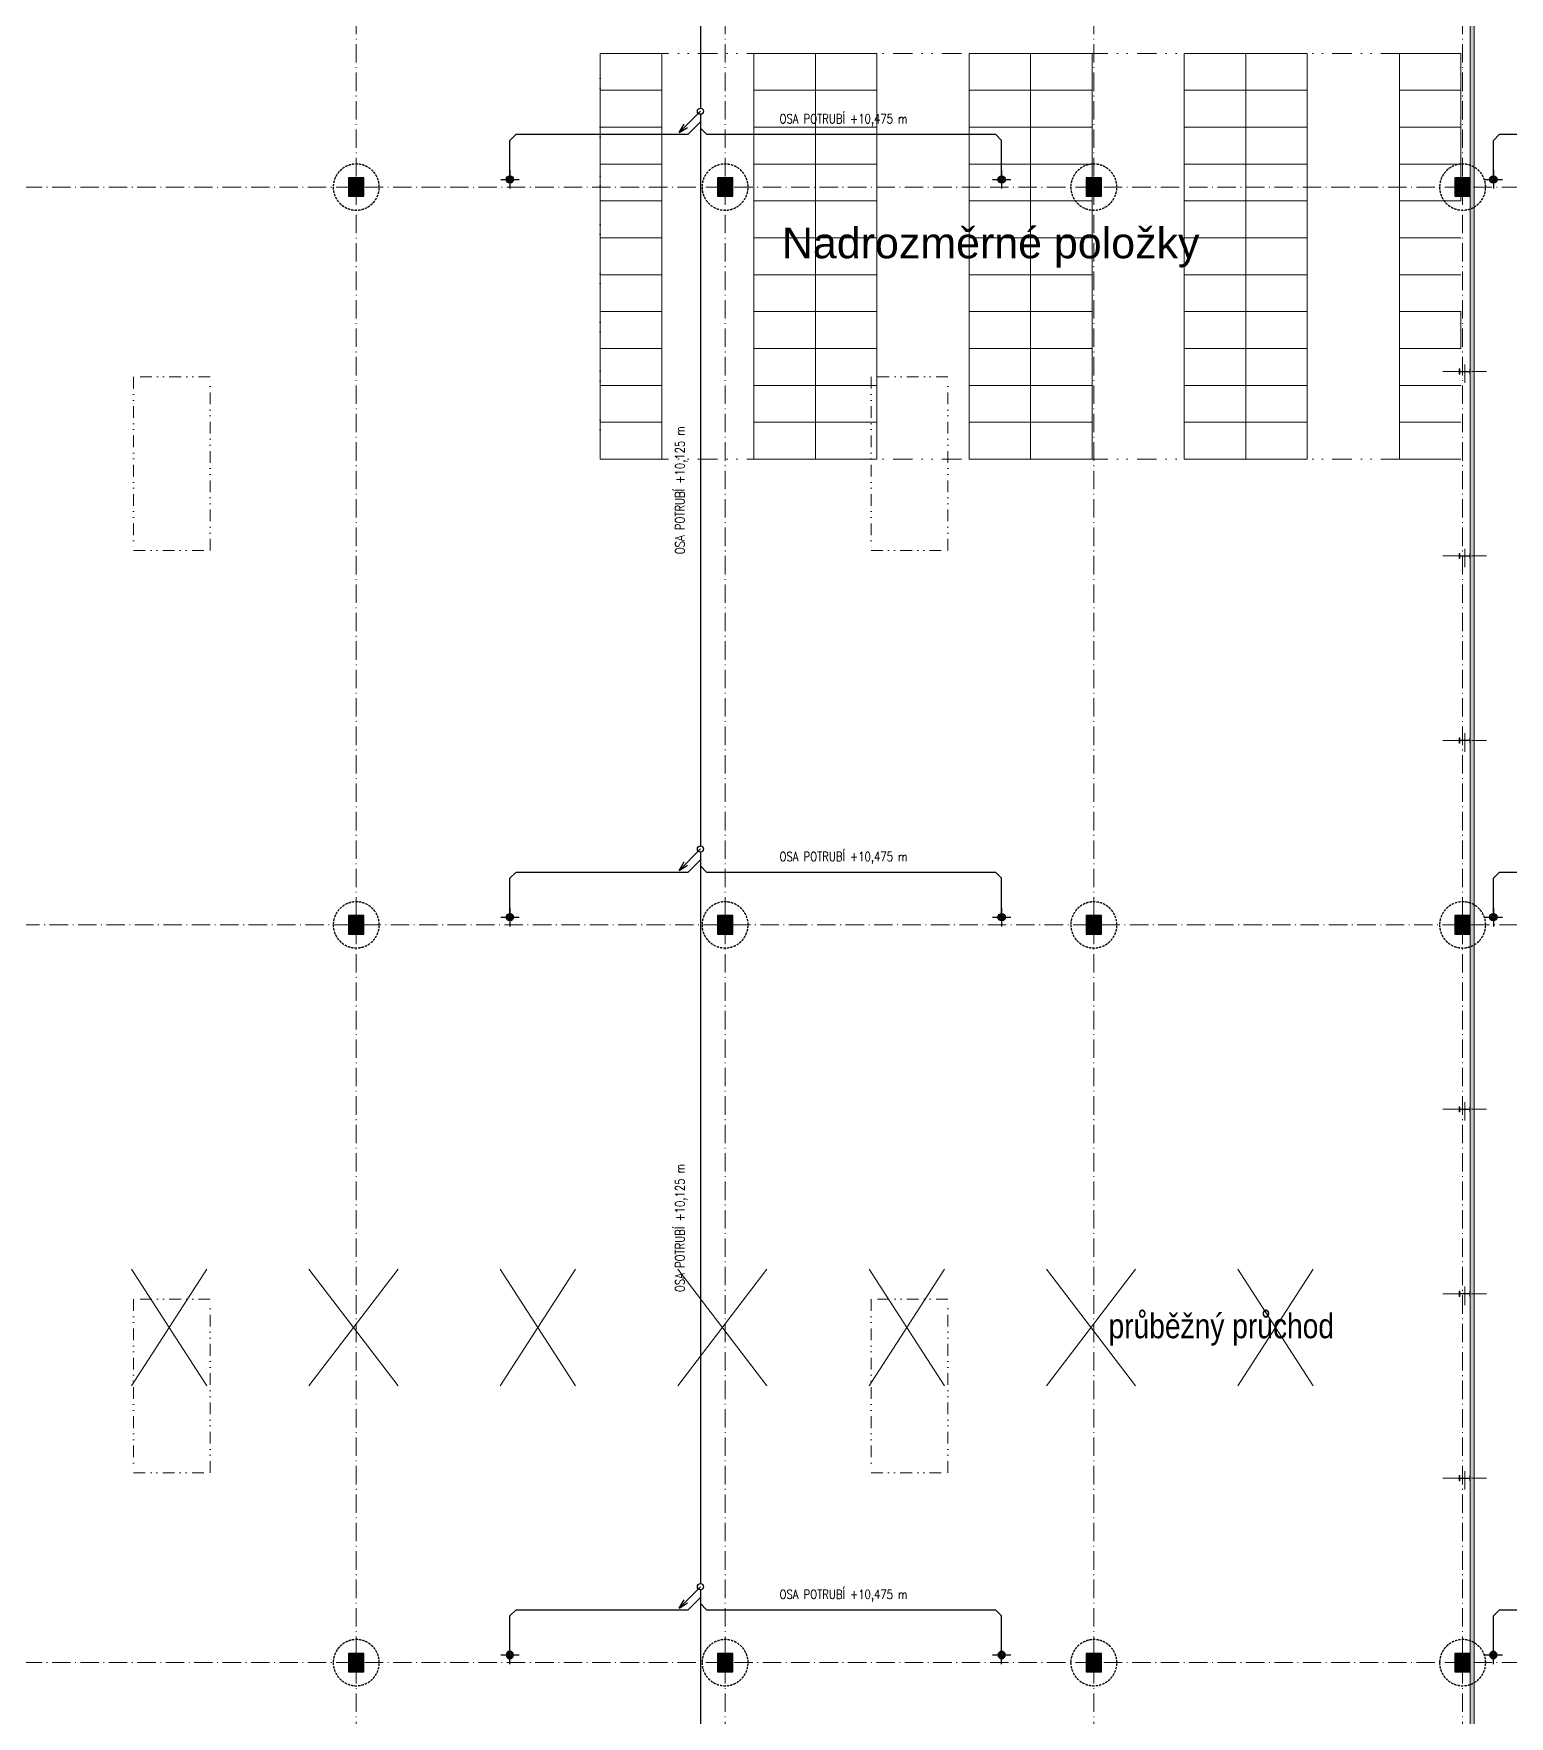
# Model space of a CAD drawing. Header units: millimetres. Extents: x 325046 to 1268204, y 1875583 to 2761998.
# Drawn here: x 863581 to 911599, y 2517146 to 2571885 of the extents above; entities that cross this region are included whole.
import ezdxf

# ---------------------------------------------------------------- set-up
doc = ezdxf.new("R2010")
doc.units = ezdxf.units.MM
doc.header["$LTSCALE"] = 100
for name, pattern in [('ACAD_ISO10W100', [18.5, 12, -3, 0.5, -3]), ('DASHED', [0.75, 0.5, -0.25]), ('DIVIDE', [31.75, 12.7, -6.35, 0, -6.35, 0, -6.35]), ('SO02_F11anp01$0${ Leader Line}', [0])]:
    doc.linetypes.add(name, pattern=pattern)
for name, color, linetype, lineweight, true_color in [('Korabek-text', 7, 'Continuous', 0, 0x7a7a7a), ('Korabek-trasy', 7, 'Continuous', 30, 0x7478c3), ('Korabek-vpuste', 7, 'Continuous', 30, 0x6f7ceb), ('OCELOVÉ KONSTRUKCE', 7, 'Continuous', 13, 0x2865c8), ('Světlíky', 7, 'DIVIDE', 15, 0xf81696), ('TECH - průchod', 7, 'Continuous', 9, 0xcf022b), ('TECH - Zóny', 7, 'DIVIDE', 15, 0x33843e), ('Šrafy - VÝPLŇ', 7, 'Continuous', 15, 0x9b9908)]:
    doc.layers.add(name, color=color, linetype=linetype, lineweight=lineweight, true_color=true_color)
for name, color, linetype, lineweight in [('Objekty - osy', 5, 'ACAD_ISO10W100', 20), ('OBVODOVÝ PLÁŠŤ', 2, 'Continuous', 9), ('TECH - Palety', 34, 'Continuous', 9), ('ŽB - Šraf-prefa', 253, 'Continuous', 13)]:
    doc.layers.add(name, color=color, linetype=linetype, lineweight=lineweight)
doc.layers.add('Příprava na dock', color=7, linetype='Continuous', true_color=0x616161)
doc.layers.add('ŽB- SLOUPY', color=3, linetype='Continuous')
doc.styles.add('ARIAL', font='arial.ttf')
doc.styles.add('ARIAL NARROW', font='ARIALN.TTF')
doc.styles.add('ROMANS', font='romans.shx', dxfattribs={"width": 0.8})

# ---------------------------------------------------------------- blocks, each defined once
blk = doc.blocks.new('H1 PU')
at = {"layer": 'Příprava na dock', "linetype": 'DASHED', "ltscale": 1.5}
blk.add_circle((1537736, -4876565), 750, dxfattribs=at)
blk = doc.blocks.new('vpust_tučně')
at = {"layer": 'Korabek-vpuste'}
for p, q in [((52.896, 90.921), (53.396, 90.921)), ((53.146, 90.671), (53.146, 91.171))]:
    blk.add_line(p, q, dxfattribs=at)
for radius in [0.1, 0.075, 0.05]:
    blk.add_circle((53.146, 90.921), radius, dxfattribs=at)
blk = doc.blocks.new('A$C73023567')
at = {"layer": 'Korabek-trasy'}
for p, q in [((179475, 122275.6), (179475, 103415.6)), ((179475, 103315.6), (178777.7, 102618.2)), ((179475, 102966.2), (179074.3, 102565.6)), ((179475, 103215.6), (179475, 79415.6)), ((173475.3, 102565.6), (173275, 102365.2)), ((173275, 101095.6), (173275, 102365.2)), ((173475.3, 102565.6), (179074.3, 102565.6)), ((178777.7, 102618.2), (178948.4, 102892.8)), ((178777.7, 102618.2), (179052.3, 102788.9)), ((179475, 102765.9), (179675.3, 102565.6)), ((179675.3, 102565.6), (189074.7, 102565.6)), ((189074.7, 102565.6), (189275, 102365.2)), ((189275, 101095.6), (189275, 102365.2)), ((205475.3, 102565.6), (205275, 102365.2)), ((205275, 101095.6), (205275, 102365.2)), ((205475.3, 102565.6), (264874.7, 102565.6)), ((179475, 79315.6), (178777.7, 78618.2)), ((178777.7, 78618.2), (178948.4, 78892.8)), ((179475, 78966.2), (179074.3, 78565.6)), ((179475, 79215.6), (179475, 55415.6)), ((173475.3, 78565.6), (173275, 78365.2)), ((173275, 77095.6), (173275, 78365.2)), ((173475.3, 78565.6), (179074.3, 78565.6)), ((178777.7, 78618.2), (179052.3, 78788.9)), ((179475, 78765.9), (179675.3, 78565.6)), ((179675.3, 78565.6), (189074.7, 78565.6)), ((189074.7, 78565.6), (189275, 78365.2)), ((189275, 77095.6), (189275, 78365.2)), ((205475.3, 78565.6), (205275, 78365.2)), ((205275, 77095.6), (205275, 78365.2)), ((205475.3, 78565.6), (263274.7, 78565.6)), ((179475, 55315.6), (178777.7, 54618.2)), ((178777.7, 54618.2), (178948.4, 54892.8)), ((178777.7, 54618.2), (179052.3, 54788.9)), ((179475, 54966.2), (179074.3, 54565.6)), ((179475, 55215.6), (179475, 31415.6)), ((179475, 54765.9), (179675.3, 54565.6)), ((173475.3, 54565.6), (173275, 54365.2)), ((173275, 53095.6), (173275, 54365.2)), ((173475.3, 54565.6), (179074.3, 54565.6)), ((179675.3, 54565.6), (189074.7, 54565.6)), ((189074.7, 54565.6), (189275, 54365.2)), ((189275, 53095.6), (189275, 54365.2)), ((205475.3, 54565.6), (205275, 54365.2)), ((205275, 53095.6), (205275, 54365.2)), ((205475.3, 54565.6), (263274.7, 54565.6))]:
    blk.add_line(p, q, dxfattribs=at)
for centre in [(179475, 103315.6), (179475, 79315.6), (179475, 55315.6)]:
    blk.add_circle(centre, 100, dxfattribs=at)
at = {"layer": 'Korabek-vpuste', "yscale": 1200, "zscale": 1200}
for p, xscale, rotation in [((64169.4, 164870.4), 1200, 269.9999999927888), ((80169.4, 164870.4), 1200, 269.9999999927888), ((96169.4, 164870.4), 1200, 269.9999999927888), ((64169.4, 140870.4), 1200, 269.9999999927888), ((80169.4, 140870.4), 1200, 269.9999999927888), ((96169.4, 140870.4), 1200, 269.9999999927888), ((64169.4, -10679.3), -1200, 270.0000000072112), ((80169.4, -10679.3), -1200, 270.0000000072112), ((96169.4, -10679.3), -1200, 270.0000000072112)]:
    blk.add_blockref('vpust_tučně', p, dxfattribs=dict(at, xscale=xscale, rotation=rotation))
at = {"layer": 'Korabek-text', "char_height": 300, "width": 28411.347, "attachment_point": 7, "style": 'ROMANS'}
for s, insert, rotation in [('OSA POTRUBÍ +10,475 m', (182047.3, 102827), 0), ('OSA POTRUBÍ +10,125 m', (179048.2, 88901.8), 90), ('OSA POTRUBÍ +10,475 m', (182047.3, 78827), 0), ('OSA POTRUBÍ +10,125 m', (179048.2, 64901.8), 90), ('OSA POTRUBÍ +10,475 m', (182047.3, 54827), 0)]:
    blk.add_mtext(s, dxfattribs=dict(at, insert=insert, rotation=rotation))

msp = doc.modelspace()

# ---------------------------------------------------------------- hatches: boundary and pattern name
at = {"layer": 'Šrafy - VÝPLŇ', "linetype": 'ByBlock', "ltscale": 100}
h = msp.add_hatch(color=256, dxfattribs=at)
h.dxf.hatch_style = 1
h.paths.add_polyline_path([(910328.7, 2470542.7), (910328.7, 2591242.7), (910448.7, 2591242.7), (910448.7, 2470542.7)])
at = {"layer": 'ŽB - Šraf-prefa'}
h = msp.add_hatch(color=256, dxfattribs=at)
h.dxf.hatch_style = 1
h.paths.add_polyline_path([(873828.7, 2566592.7), (874328.7, 2566592.7), (874328.7, 2567192.7), (873828.7, 2567192.7)])
h = msp.add_hatch(color=256, dxfattribs=at)
h.dxf.hatch_style = 1
h.paths.add_polyline_path([(885828.7, 2566592.7), (886328.7, 2566592.7), (886328.7, 2567192.7), (885828.7, 2567192.7)])
h = msp.add_hatch(color=256, dxfattribs=at)
h.dxf.hatch_style = 1
h.paths.add_polyline_path([(897828.7, 2566592.7), (898328.7, 2566592.7), (898328.7, 2567192.7), (897828.7, 2567192.7)])
h = msp.add_hatch(color=256, dxfattribs=at)
h.dxf.hatch_style = 1
h.paths.add_polyline_path([(909828.7, 2566592.7), (910328.7, 2566592.7), (910328.7, 2567192.7), (909828.7, 2567192.7)])
h = msp.add_hatch(color=256, dxfattribs=at)
h.dxf.hatch_style = 1
h.paths.add_polyline_path([(873828.7, 2542592.7), (874328.7, 2542592.7), (874328.7, 2543192.7), (873828.7, 2543192.7)])
h = msp.add_hatch(color=256, dxfattribs=at)
h.dxf.hatch_style = 1
h.paths.add_polyline_path([(885828.7, 2542592.7), (886328.7, 2542592.7), (886328.7, 2543192.7), (885828.7, 2543192.7)])
h = msp.add_hatch(color=256, dxfattribs=at)
h.dxf.hatch_style = 1
h.paths.add_polyline_path([(897828.7, 2542592.7), (898328.7, 2542592.7), (898328.7, 2543192.7), (897828.7, 2543192.7)])
h = msp.add_hatch(color=256, dxfattribs=at)
h.dxf.hatch_style = 1
h.paths.add_polyline_path([(909828.7, 2542592.7), (910328.7, 2542592.7), (910328.7, 2543192.7), (909828.7, 2543192.7)])
h = msp.add_hatch(color=256, dxfattribs=at)
h.dxf.hatch_style = 1
h.paths.add_polyline_path([(873828.7, 2518592.7), (874328.7, 2518592.7), (874328.7, 2519192.7), (873828.7, 2519192.7)])
h = msp.add_hatch(color=256, dxfattribs=at)
h.dxf.hatch_style = 1
h.paths.add_polyline_path([(885828.7, 2518592.7), (886328.7, 2518592.7), (886328.7, 2519192.7), (885828.7, 2519192.7)])
h = msp.add_hatch(color=256, dxfattribs=at)
h.dxf.hatch_style = 1
h.paths.add_polyline_path([(897828.7, 2518592.7), (898328.7, 2518592.7), (898328.7, 2519192.7), (897828.7, 2519192.7)])
h = msp.add_hatch(color=256, dxfattribs=at)
h.dxf.hatch_style = 1
h.paths.add_polyline_path([(909828.7, 2518592.7), (910328.7, 2518592.7), (910328.7, 2519192.7), (909828.7, 2519192.7)])

# ---------------------------------------------------------------- linework, layer by layer
at = {"layer": 'Objekty - osy', "ltscale": 0.5}
for p, q in [((910148.7, 2560526.6), (910148.7, 2561258.8)), ((909437.6, 2560892.7), (910859.8, 2560892.7)), ((910148.7, 2554526.6), (910148.7, 2555258.8)), ((909437.6, 2554892.7), (910859.8, 2554892.7)), ((910148.7, 2548526.6), (910148.7, 2549258.8)), ((909437.6, 2548892.7), (910859.8, 2548892.7)), ((910148.7, 2536526.6), (910148.7, 2537258.8)), ((909437.6, 2536892.7), (910859.8, 2536892.7)), ((910148.7, 2530526.6), (910148.7, 2531258.8)), ((909437.6, 2530892.7), (910859.8, 2530892.7)), ((910148.7, 2524526.6), (910148.7, 2525258.8)), ((909437.6, 2524892.7), (910859.8, 2524892.7))]:
    msp.add_line(p, q, dxfattribs=at)
for points in [[(874078.7, 2591892.7), (874078.7, 2469892.7)], [(886078.7, 2591892.7), (886078.7, 2469892.7)], [(898078.7, 2591892.7), (898078.7, 2469892.7)], [(910078.7, 2591892.7), (910078.7, 2469892.7)], [(705078.7, 2566892.7), (1079078.7, 2566892.7)], [(705001.7, 2542892.7), (1079001.7, 2542892.7)], [(705078.7, 2518892.7), (1062634.1, 2518892.7)]]:
    msp.add_lwpolyline(points, dxfattribs=at)
at = {"layer": 'OBVODOVÝ PLÁŠŤ'}
msp.add_lwpolyline([(910328.7, 2470542.7), (910328.7, 2591242.7), (910448.7, 2591242.7), (910448.7, 2470542.7), (910328.7, 2470542.7)], dxfattribs=at)
at = {"layer": 'OCELOVÉ KONSTRUKCE'}
for points in [[(909968.7, 2560977.7), (909968.7, 2560807.7), (909983.7, 2560807.7), (909983.7, 2560872.7, -0.4142136), (909998.7, 2560887.7), (910298.7, 2560887.7, -0.4142136), (910313.7, 2560872.7), (910313.7, 2560807.7), (910328.7, 2560807.7), (910328.7, 2560977.7), (910313.7, 2560977.7), (910313.7, 2560912.7, -0.4142136), (910298.7, 2560897.7), (909998.7, 2560897.7, -0.4142136), (909983.7, 2560912.7), (909983.7, 2560977.7), (909968.7, 2560977.7)], [(909968.7, 2554977.7), (909968.7, 2554807.7), (909983.7, 2554807.7), (909983.7, 2554872.7, -0.4142136), (909998.7, 2554887.7), (910298.7, 2554887.7, -0.4142136), (910313.7, 2554872.7), (910313.7, 2554807.7), (910328.7, 2554807.7), (910328.7, 2554977.7), (910313.7, 2554977.7), (910313.7, 2554912.7, -0.4142136), (910298.7, 2554897.7), (909998.7, 2554897.7, -0.4142136), (909983.7, 2554912.7), (909983.7, 2554977.7), (909968.7, 2554977.7)], [(909968.7, 2548977.7), (909968.7, 2548807.7), (909983.7, 2548807.7), (909983.7, 2548872.7, -0.4142136), (909998.7, 2548887.7), (910298.7, 2548887.7, -0.4142136), (910313.7, 2548872.7), (910313.7, 2548807.7), (910328.7, 2548807.7), (910328.7, 2548977.7), (910313.7, 2548977.7), (910313.7, 2548912.7, -0.4142136), (910298.7, 2548897.7), (909998.7, 2548897.7, -0.4142136), (909983.7, 2548912.7), (909983.7, 2548977.7), (909968.7, 2548977.7)], [(909968.7, 2536977.7), (909968.7, 2536807.7), (909983.7, 2536807.7), (909983.7, 2536872.7, -0.4142136), (909998.7, 2536887.7), (910298.7, 2536887.7, -0.4142136), (910313.7, 2536872.7), (910313.7, 2536807.7), (910328.7, 2536807.7), (910328.7, 2536977.7), (910313.7, 2536977.7), (910313.7, 2536912.7, -0.4142136), (910298.7, 2536897.7), (909998.7, 2536897.7, -0.4142136), (909983.7, 2536912.7), (909983.7, 2536977.7), (909968.7, 2536977.7)], [(909968.7, 2530977.7), (909968.7, 2530807.7), (909983.7, 2530807.7), (909983.7, 2530872.7, -0.4142136), (909998.7, 2530887.7), (910298.7, 2530887.7, -0.4142136), (910313.7, 2530872.7), (910313.7, 2530807.7), (910328.7, 2530807.7), (910328.7, 2530977.7), (910313.7, 2530977.7), (910313.7, 2530912.7, -0.4142136), (910298.7, 2530897.7), (909998.7, 2530897.7, -0.4142136), (909983.7, 2530912.7), (909983.7, 2530977.7), (909968.7, 2530977.7)], [(909968.7, 2524977.7), (909968.7, 2524807.7), (909983.7, 2524807.7), (909983.7, 2524872.7, -0.4142136), (909998.7, 2524887.7), (910298.7, 2524887.7, -0.4142136), (910313.7, 2524872.7), (910313.7, 2524807.7), (910328.7, 2524807.7), (910328.7, 2524977.7), (910313.7, 2524977.7), (910313.7, 2524912.7, -0.4142136), (910298.7, 2524897.7), (909998.7, 2524897.7, -0.4142136), (909983.7, 2524912.7), (909983.7, 2524977.7), (909968.7, 2524977.7)]]:
    msp.add_lwpolyline(points, format="xyb", dxfattribs=at)
at = {"layer": 'Světlíky', "ltscale": 0.3}
for points in [[(866828.7, 2555067.7), (869328.7, 2555067.7), (869328.7, 2560717.7), (866828.7, 2560717.7)], [(890828.7, 2555067.7), (893328.7, 2555067.7), (893328.7, 2560717.7), (890828.7, 2560717.7)], [(866828.7, 2525067.7), (869328.7, 2525067.7), (869328.7, 2530717.7), (866828.7, 2530717.7)], [(890828.7, 2525067.7), (893328.7, 2525067.7), (893328.7, 2530717.7), (890828.7, 2530717.7)]]:
    msp.add_lwpolyline(points, close=True, dxfattribs=at)
at = {"layer": 'TECH - Palety'}
for p, q in [((882018.7, 2571242.7), (884018.7, 2571242.7)), ((882018.7, 2571242.7), (882018.7, 2570042.7)), ((884018.7, 2571242.7), (884018.7, 2570042.7)), ((887018.7, 2571242.7), (889018.7, 2571242.7)), ((887018.7, 2570042.7), (887018.7, 2571242.7)), ((889018.7, 2571242.7), (891018.7, 2571242.7)), ((889018.7, 2570042.7), (889018.7, 2571242.7)), ((891018.7, 2571242.7), (891018.7, 2570042.7)), ((894018.7, 2571242.7), (896018.7, 2571242.7)), ((894018.7, 2570042.7), (894018.7, 2571242.7)), ((896018.7, 2571242.7), (898018.7, 2571242.7)), ((896018.7, 2570042.7), (896018.7, 2571242.7)), ((898018.7, 2571242.7), (898018.7, 2570042.7)), ((901018.7, 2571242.7), (903018.7, 2571242.7)), ((901018.7, 2570042.7), (901018.7, 2571242.7)), ((903018.7, 2571242.7), (905018.7, 2571242.7)), ((903018.7, 2570042.7), (903018.7, 2571242.7)), ((905018.7, 2571242.7), (905018.7, 2570042.7)), ((908018.7, 2571242.7), (910018.7, 2571242.7)), ((908018.7, 2570042.7), (908018.7, 2571242.7)), ((910018.7, 2571242.7), (910018.7, 2570042.7)), ((884018.7, 2570042.7), (882018.7, 2570042.7)), ((882018.7, 2568842.7), (882018.7, 2570042.7)), ((884018.7, 2570042.7), (884018.7, 2568842.7)), ((889018.7, 2570042.7), (887018.7, 2570042.7)), ((887018.7, 2568842.7), (887018.7, 2570042.7)), ((891018.7, 2570042.7), (889018.7, 2570042.7)), ((889018.7, 2568842.7), (889018.7, 2570042.7)), ((891018.7, 2570042.7), (891018.7, 2568842.7)), ((896018.7, 2570042.7), (894018.7, 2570042.7)), ((894018.7, 2568842.7), (894018.7, 2570042.7)), ((898018.7, 2570042.7), (896018.7, 2570042.7)), ((896018.7, 2568842.7), (896018.7, 2570042.7)), ((898018.7, 2570042.7), (898018.7, 2568842.7)), ((903018.7, 2570042.7), (901018.7, 2570042.7)), ((901018.7, 2568842.7), (901018.7, 2570042.7)), ((905018.7, 2570042.7), (903018.7, 2570042.7)), ((903018.7, 2568842.7), (903018.7, 2570042.7)), ((905018.7, 2570042.7), (905018.7, 2568842.7)), ((910018.7, 2570042.7), (908018.7, 2570042.7)), ((908018.7, 2568842.7), (908018.7, 2570042.7)), ((910018.7, 2570042.7), (910018.7, 2568842.7)), ((884018.7, 2568842.7), (882018.7, 2568842.7)), ((882018.7, 2567642.7), (882018.7, 2568842.7)), ((884018.7, 2568842.7), (884018.7, 2567642.7)), ((889018.7, 2568842.7), (887018.7, 2568842.7)), ((887018.7, 2567642.7), (887018.7, 2568842.7)), ((891018.7, 2568842.7), (889018.7, 2568842.7)), ((889018.7, 2567642.7), (889018.7, 2568842.7)), ((891018.7, 2568842.7), (891018.7, 2567642.7)), ((896018.7, 2568842.7), (894018.7, 2568842.7)), ((894018.7, 2567642.7), (894018.7, 2568842.7)), ((898018.7, 2568842.7), (896018.7, 2568842.7)), ((896018.7, 2567642.7), (896018.7, 2568842.7)), ((898018.7, 2568842.7), (898018.7, 2567642.7)), ((903018.7, 2568842.7), (901018.7, 2568842.7)), ((901018.7, 2567642.7), (901018.7, 2568842.7)), ((905018.7, 2568842.7), (903018.7, 2568842.7)), ((903018.7, 2567642.7), (903018.7, 2568842.7)), ((905018.7, 2568842.7), (905018.7, 2567642.7)), ((910018.7, 2568842.7), (908018.7, 2568842.7)), ((908018.7, 2567642.7), (908018.7, 2568842.7)), ((910018.7, 2568842.7), (910018.7, 2567642.7)), ((884018.7, 2567642.7), (882018.7, 2567642.7)), ((882018.7, 2566442.7), (882018.7, 2567642.7)), ((884018.7, 2567642.7), (884018.7, 2566442.7)), ((889018.7, 2567642.7), (887018.7, 2567642.7)), ((887018.7, 2566442.7), (887018.7, 2567642.7)), ((891018.7, 2567642.7), (889018.7, 2567642.7)), ((889018.7, 2566442.7), (889018.7, 2567642.7)), ((891018.7, 2567642.7), (891018.7, 2566442.7)), ((896018.7, 2567642.7), (894018.7, 2567642.7)), ((894018.7, 2566442.7), (894018.7, 2567642.7)), ((898018.7, 2567642.7), (896018.7, 2567642.7)), ((896018.7, 2566442.7), (896018.7, 2567642.7)), ((896018.7, 2567642.7), (896018.7, 2566442.7)), ((898018.7, 2567642.7), (898018.7, 2566442.7)), ((903018.7, 2567642.7), (901018.7, 2567642.7)), ((901018.7, 2566442.7), (901018.7, 2567642.7)), ((905018.7, 2567642.7), (903018.7, 2567642.7)), ((903018.7, 2566442.7), (903018.7, 2567642.7)), ((905018.7, 2567642.7), (905018.7, 2566442.7)), ((910018.7, 2567642.7), (908018.7, 2567642.7)), ((908018.7, 2566442.7), (908018.7, 2567642.7)), ((910018.7, 2567642.7), (910018.7, 2566442.7)), ((884018.7, 2566442.7), (882018.7, 2566442.7)), ((882018.7, 2565242.7), (882018.7, 2566442.7)), ((884018.7, 2566442.7), (884018.7, 2565242.7)), ((889018.7, 2566442.7), (887018.7, 2566442.7)), ((887018.7, 2565242.7), (887018.7, 2566442.7)), ((891018.7, 2566442.7), (889018.7, 2566442.7)), ((889018.7, 2565242.7), (889018.7, 2566442.7)), ((891018.7, 2566442.7), (891018.7, 2565242.7)), ((896018.7, 2566442.7), (894018.7, 2566442.7)), ((894018.7, 2565242.7), (894018.7, 2566442.7)), ((898018.7, 2566442.7), (896018.7, 2566442.7)), ((896018.7, 2565242.7), (896018.7, 2566442.7)), ((898018.7, 2566442.7), (898018.7, 2565242.7)), ((903018.7, 2566442.7), (901018.7, 2566442.7)), ((901018.7, 2565242.7), (901018.7, 2566442.7)), ((905018.7, 2566442.7), (903018.7, 2566442.7)), ((903018.7, 2565242.7), (903018.7, 2566442.7)), ((905018.7, 2566442.7), (905018.7, 2565242.7)), ((910018.7, 2566442.7), (908018.7, 2566442.7)), ((908018.7, 2565242.7), (908018.7, 2566442.7)), ((884018.7, 2565242.7), (882018.7, 2565242.7)), ((882018.7, 2564042.7), (882018.7, 2565242.7)), ((884018.7, 2565242.7), (884018.7, 2564042.7)), ((889018.7, 2565242.7), (887018.7, 2565242.7)), ((887018.7, 2564042.7), (887018.7, 2565242.7)), ((891018.7, 2565242.7), (889018.7, 2565242.7)), ((889018.7, 2564042.7), (889018.7, 2565242.7)), ((891018.7, 2565242.7), (891018.7, 2564042.7)), ((896018.7, 2565242.7), (894018.7, 2565242.7)), ((894018.7, 2564042.7), (894018.7, 2565242.7)), ((898018.7, 2565242.7), (896018.7, 2565242.7)), ((896018.7, 2564042.7), (896018.7, 2565242.7)), ((898018.7, 2565242.7), (898018.7, 2564042.7)), ((903018.7, 2565242.7), (901018.7, 2565242.7)), ((901018.7, 2564042.7), (901018.7, 2565242.7)), ((905018.7, 2565242.7), (903018.7, 2565242.7)), ((903018.7, 2564042.7), (903018.7, 2565242.7)), ((905018.7, 2565242.7), (905018.7, 2564042.7)), ((910018.7, 2565242.7), (908018.7, 2565242.7)), ((908018.7, 2564042.7), (908018.7, 2565242.7)), ((884018.7, 2564042.7), (882018.7, 2564042.7)), ((882018.7, 2562842.7), (882018.7, 2564042.7)), ((884018.7, 2564042.7), (884018.7, 2562842.7)), ((889018.7, 2564042.7), (887018.7, 2564042.7)), ((887018.7, 2562842.7), (887018.7, 2564042.7)), ((891018.7, 2564042.7), (889018.7, 2564042.7)), ((889018.7, 2562842.7), (889018.7, 2564042.7)), ((891018.7, 2564042.7), (891018.7, 2562842.7)), ((896018.7, 2564042.7), (894018.7, 2564042.7)), ((894018.7, 2562842.7), (894018.7, 2564042.7)), ((898018.7, 2564042.7), (896018.7, 2564042.7)), ((896018.7, 2562842.7), (896018.7, 2564042.7)), ((898018.7, 2564042.7), (898018.7, 2562842.7)), ((903018.7, 2564042.7), (901018.7, 2564042.7)), ((901018.7, 2562842.7), (901018.7, 2564042.7)), ((905018.7, 2564042.7), (903018.7, 2564042.7)), ((903018.7, 2562842.7), (903018.7, 2564042.7)), ((905018.7, 2564042.7), (905018.7, 2562842.7)), ((910018.7, 2564042.7), (908018.7, 2564042.7)), ((908018.7, 2562842.7), (908018.7, 2564042.7)), ((884018.7, 2562842.7), (882018.7, 2562842.7)), ((882018.7, 2561642.7), (882018.7, 2562842.7)), ((884018.7, 2562842.7), (884018.7, 2561642.7)), ((889018.7, 2562842.7), (887018.7, 2562842.7)), ((887018.7, 2561642.7), (887018.7, 2562842.7)), ((891018.7, 2562842.7), (889018.7, 2562842.7)), ((889018.7, 2561642.7), (889018.7, 2562842.7)), ((891018.7, 2562842.7), (891018.7, 2561642.7)), ((896018.7, 2562842.7), (894018.7, 2562842.7)), ((894018.7, 2561642.7), (894018.7, 2562842.7)), ((898018.7, 2562842.7), (896018.7, 2562842.7)), ((896018.7, 2561642.7), (896018.7, 2562842.7)), ((898018.7, 2562842.7), (898018.7, 2561642.7)), ((903018.7, 2562842.7), (901018.7, 2562842.7)), ((901018.7, 2561642.7), (901018.7, 2562842.7)), ((905018.7, 2562842.7), (903018.7, 2562842.7)), ((903018.7, 2561642.7), (903018.7, 2562842.7)), ((905018.7, 2562842.7), (905018.7, 2561642.7)), ((910018.7, 2562842.7), (908018.7, 2562842.7)), ((908018.7, 2561642.7), (908018.7, 2562842.7)), ((910018.7, 2562842.7), (910018.7, 2561642.7)), ((884018.7, 2561642.7), (882018.7, 2561642.7)), ((882018.7, 2560442.7), (882018.7, 2561642.7)), ((884018.7, 2561642.7), (884018.7, 2560442.7)), ((889018.7, 2561642.7), (887018.7, 2561642.7)), ((887018.7, 2560442.7), (887018.7, 2561642.7)), ((891018.7, 2561642.7), (889018.7, 2561642.7)), ((889018.7, 2560442.7), (889018.7, 2561642.7)), ((891018.7, 2561642.7), (891018.7, 2560442.7)), ((896018.7, 2561642.7), (894018.7, 2561642.7)), ((894018.7, 2560442.7), (894018.7, 2561642.7)), ((898018.7, 2561642.7), (896018.7, 2561642.7)), ((896018.7, 2560442.7), (896018.7, 2561642.7)), ((898018.7, 2561642.7), (898018.7, 2560442.7)), ((903018.7, 2561642.7), (901018.7, 2561642.7)), ((901018.7, 2560442.7), (901018.7, 2561642.7)), ((905018.7, 2561642.7), (903018.7, 2561642.7)), ((903018.7, 2560442.7), (903018.7, 2561642.7)), ((905018.7, 2561642.7), (905018.7, 2560442.7)), ((910018.7, 2561642.7), (908018.7, 2561642.7)), ((908018.7, 2560442.7), (908018.7, 2561642.7)), ((884018.7, 2560442.7), (882018.7, 2560442.7)), ((882018.7, 2559242.7), (882018.7, 2560442.7)), ((884018.7, 2560442.7), (884018.7, 2559242.7)), ((889018.7, 2560442.7), (887018.7, 2560442.7)), ((887018.7, 2559242.7), (887018.7, 2560442.7)), ((891018.7, 2560442.7), (889018.7, 2560442.7)), ((889018.7, 2559242.7), (889018.7, 2560442.7)), ((891018.7, 2560442.7), (891018.7, 2559242.7)), ((896018.7, 2560442.7), (894018.7, 2560442.7)), ((894018.7, 2559242.7), (894018.7, 2560442.7)), ((898018.7, 2560442.7), (896018.7, 2560442.7)), ((896018.7, 2559242.7), (896018.7, 2560442.7)), ((898018.7, 2560442.7), (898018.7, 2559242.7)), ((903018.7, 2560442.7), (901018.7, 2560442.7)), ((901018.7, 2559242.7), (901018.7, 2560442.7)), ((905018.7, 2560442.7), (903018.7, 2560442.7)), ((903018.7, 2559242.7), (903018.7, 2560442.7)), ((905018.7, 2560442.7), (905018.7, 2559242.7)), ((910018.7, 2560442.7), (908018.7, 2560442.7)), ((908018.7, 2559242.7), (908018.7, 2560442.7)), ((884018.7, 2559242.7), (882018.7, 2559242.7)), ((882018.7, 2558042.7), (882018.7, 2559242.7)), ((884018.7, 2559242.7), (884018.7, 2558042.7)), ((889018.7, 2559242.7), (887018.7, 2559242.7)), ((887018.7, 2558042.7), (887018.7, 2559242.7)), ((891018.7, 2559242.7), (889018.7, 2559242.7)), ((889018.7, 2559242.7), (889018.7, 2558042.7)), ((891018.7, 2559242.7), (891018.7, 2558042.7)), ((896018.7, 2559242.7), (894018.7, 2559242.7)), ((894018.7, 2558042.7), (894018.7, 2559242.7)), ((898018.7, 2559242.7), (896018.7, 2559242.7)), ((896018.7, 2559242.7), (896018.7, 2558042.7)), ((898018.7, 2559242.7), (898018.7, 2558042.7)), ((903018.7, 2559242.7), (901018.7, 2559242.7)), ((901018.7, 2558042.7), (901018.7, 2559242.7)), ((905018.7, 2559242.7), (903018.7, 2559242.7)), ((903018.7, 2559242.7), (903018.7, 2558042.7)), ((905018.7, 2559242.7), (905018.7, 2558042.7)), ((910018.7, 2559242.7), (908018.7, 2559242.7)), ((908018.7, 2558042.7), (908018.7, 2559242.7)), ((884018.7, 2558042.7), (882018.7, 2558042.7)), ((889018.7, 2558042.7), (887018.7, 2558042.7)), ((891018.7, 2558042.7), (889018.7, 2558042.7)), ((896018.7, 2558042.7), (894018.7, 2558042.7)), ((898018.7, 2558042.7), (896018.7, 2558042.7)), ((903018.7, 2558042.7), (901018.7, 2558042.7)), ((905018.7, 2558042.7), (903018.7, 2558042.7)), ((910018.7, 2558042.7), (908018.7, 2558042.7))]:
    msp.add_line(p, q, dxfattribs=at)
at = {"layer": 'TECH - průchod', "linetype": 'ByBlock', "ltscale": 100}
for p, q in [((869213.7, 2531697.7), (866763.7, 2527897.7)), ((866763.7, 2531697.7), (869213.7, 2527897.7)), ((875438.7, 2531697.7), (872538.7, 2527897.7)), ((872538.7, 2531697.7), (875438.7, 2527897.7)), ((881213.7, 2531697.7), (878763.7, 2527897.7)), ((878763.7, 2531697.7), (881213.7, 2527897.7)), ((887438.7, 2531697.7), (884538.7, 2527897.7)), ((884538.7, 2531697.7), (887438.7, 2527897.7)), ((893213.7, 2531697.7), (890763.7, 2527897.7)), ((890763.7, 2531697.7), (893213.7, 2527897.7)), ((899438.7, 2531697.7), (896538.7, 2527897.7)), ((896538.7, 2531697.7), (899438.7, 2527897.7)), ((905213.7, 2531697.7), (902763.7, 2527897.7)), ((902763.7, 2531697.7), (905213.7, 2527897.7))]:
    msp.add_line(p, q, dxfattribs=at)
at = {"layer": 'TECH - Zóny', "ltscale": 0.5}
for p, q in [((882018.7, 2571242.7), (910018.7, 2571242.7)), ((882018.7, 2558042.7), (882018.7, 2571006.3)), ((882018.7, 2558042.7), (910018.7, 2558042.7))]:
    msp.add_line(p, q, dxfattribs=at)
at = {"layer": 'ŽB- SLOUPY'}
for points in [[(873828.7, 2566592.7), (874328.7, 2566592.7), (874328.7, 2567192.7), (873828.7, 2567192.7)], [(885828.7, 2566592.7), (886328.7, 2566592.7), (886328.7, 2567192.7), (885828.7, 2567192.7)], [(897828.7, 2566592.7), (898328.7, 2566592.7), (898328.7, 2567192.7), (897828.7, 2567192.7)], [(909828.7, 2566592.7), (910328.7, 2566592.7), (910328.7, 2567192.7), (909828.7, 2567192.7)], [(873828.7, 2542592.7), (874328.7, 2542592.7), (874328.7, 2543192.7), (873828.7, 2543192.7)], [(885828.7, 2542592.7), (886328.7, 2542592.7), (886328.7, 2543192.7), (885828.7, 2543192.7)], [(897828.7, 2542592.7), (898328.7, 2542592.7), (898328.7, 2543192.7), (897828.7, 2543192.7)], [(909828.7, 2542592.7), (910328.7, 2542592.7), (910328.7, 2543192.7), (909828.7, 2543192.7)], [(873828.7, 2518592.7), (874328.7, 2518592.7), (874328.7, 2519192.7), (873828.7, 2519192.7)], [(885828.7, 2518592.7), (886328.7, 2518592.7), (886328.7, 2519192.7), (885828.7, 2519192.7)], [(897828.7, 2518592.7), (898328.7, 2518592.7), (898328.7, 2519192.7), (897828.7, 2519192.7)], [(909828.7, 2518592.7), (910328.7, 2518592.7), (910328.7, 2519192.7), (909828.7, 2519192.7)]]:
    msp.add_lwpolyline(points, close=True, dxfattribs=at)

# ---------------------------------------------------------------- block references
at = {"layer": 'Korabek-trasy', "linetype": 'SO02_F11anp01$0${ Leader Line}'}
msp.add_blockref('A$C73023567', (705803.7, 2466047.2), dxfattribs=at)
at = {"layer": 'Příprava na dock', "xscale": -1, "rotation": 89.99999999999993}
for p in [(-4002486.3, 4104628.7), (-3990486.3, 4104628.7), (-3978486.3, 4104628.7), (-3966486.3, 4104628.7), (-4002486.3, 4080628.7), (-3990486.3, 4080628.7), (-3978486.3, 4080628.7), (-3966486.3, 4080628.7), (-4002486.3, 4056628.7), (-3990486.3, 4056628.7), (-3978486.3, 4056628.7), (-3966486.3, 4056628.7)]:
    msp.add_blockref('H1 PU', p, dxfattribs=at)

# ---------------------------------------------------------------- texts
at = {"layer": 'TECH - průchod', "linetype": 'ByBlock', "ltscale": 100, "style": 'ARIAL NARROW'}
msp.add_text('průběžný průchod', height=800, dxfattribs=at).set_placement((898557.3, 2529446.2))
at = {"layer": 'TECH - Zóny', "insert": (894722.8, 2564926.9), "char_height": 1000, "attachment_point": 5, "style": 'ARIAL'}
msp.add_mtext_dynamic_manual_height_columns('Nadrozměrné položky', width=16269.615, gutter_width=14.2, heights=[0], dxfattribs=at)

doc.saveas('drawing.dxf')
